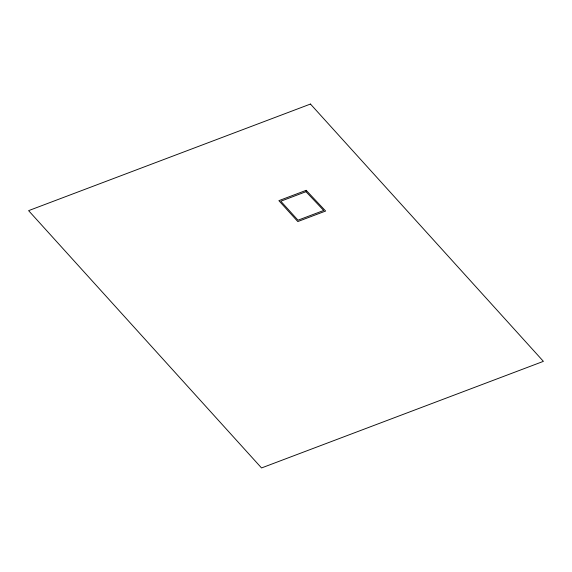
<?xml version="1.0" encoding="UTF-8"?>
<svg xmlns="http://www.w3.org/2000/svg" width="572" height="572" viewBox="0 0 572 572"><rect width="100%" height="100%" fill="white"/><g stroke="black" fill="none" stroke-linecap="round" stroke-linejoin="round"><path stroke-width="0.86" d="M310.467 104.047L28.6 210.646L261.533 467.953L543.4 361.354L310.467 104.047M306.184 190.326L278.879 200.658L297.805 221.564L325.64 211.039L306.184 190.326M306.006 191.692L280.809 201.222L297.991 220.199L323.709 210.467L306.006 191.692"/></g></svg>
